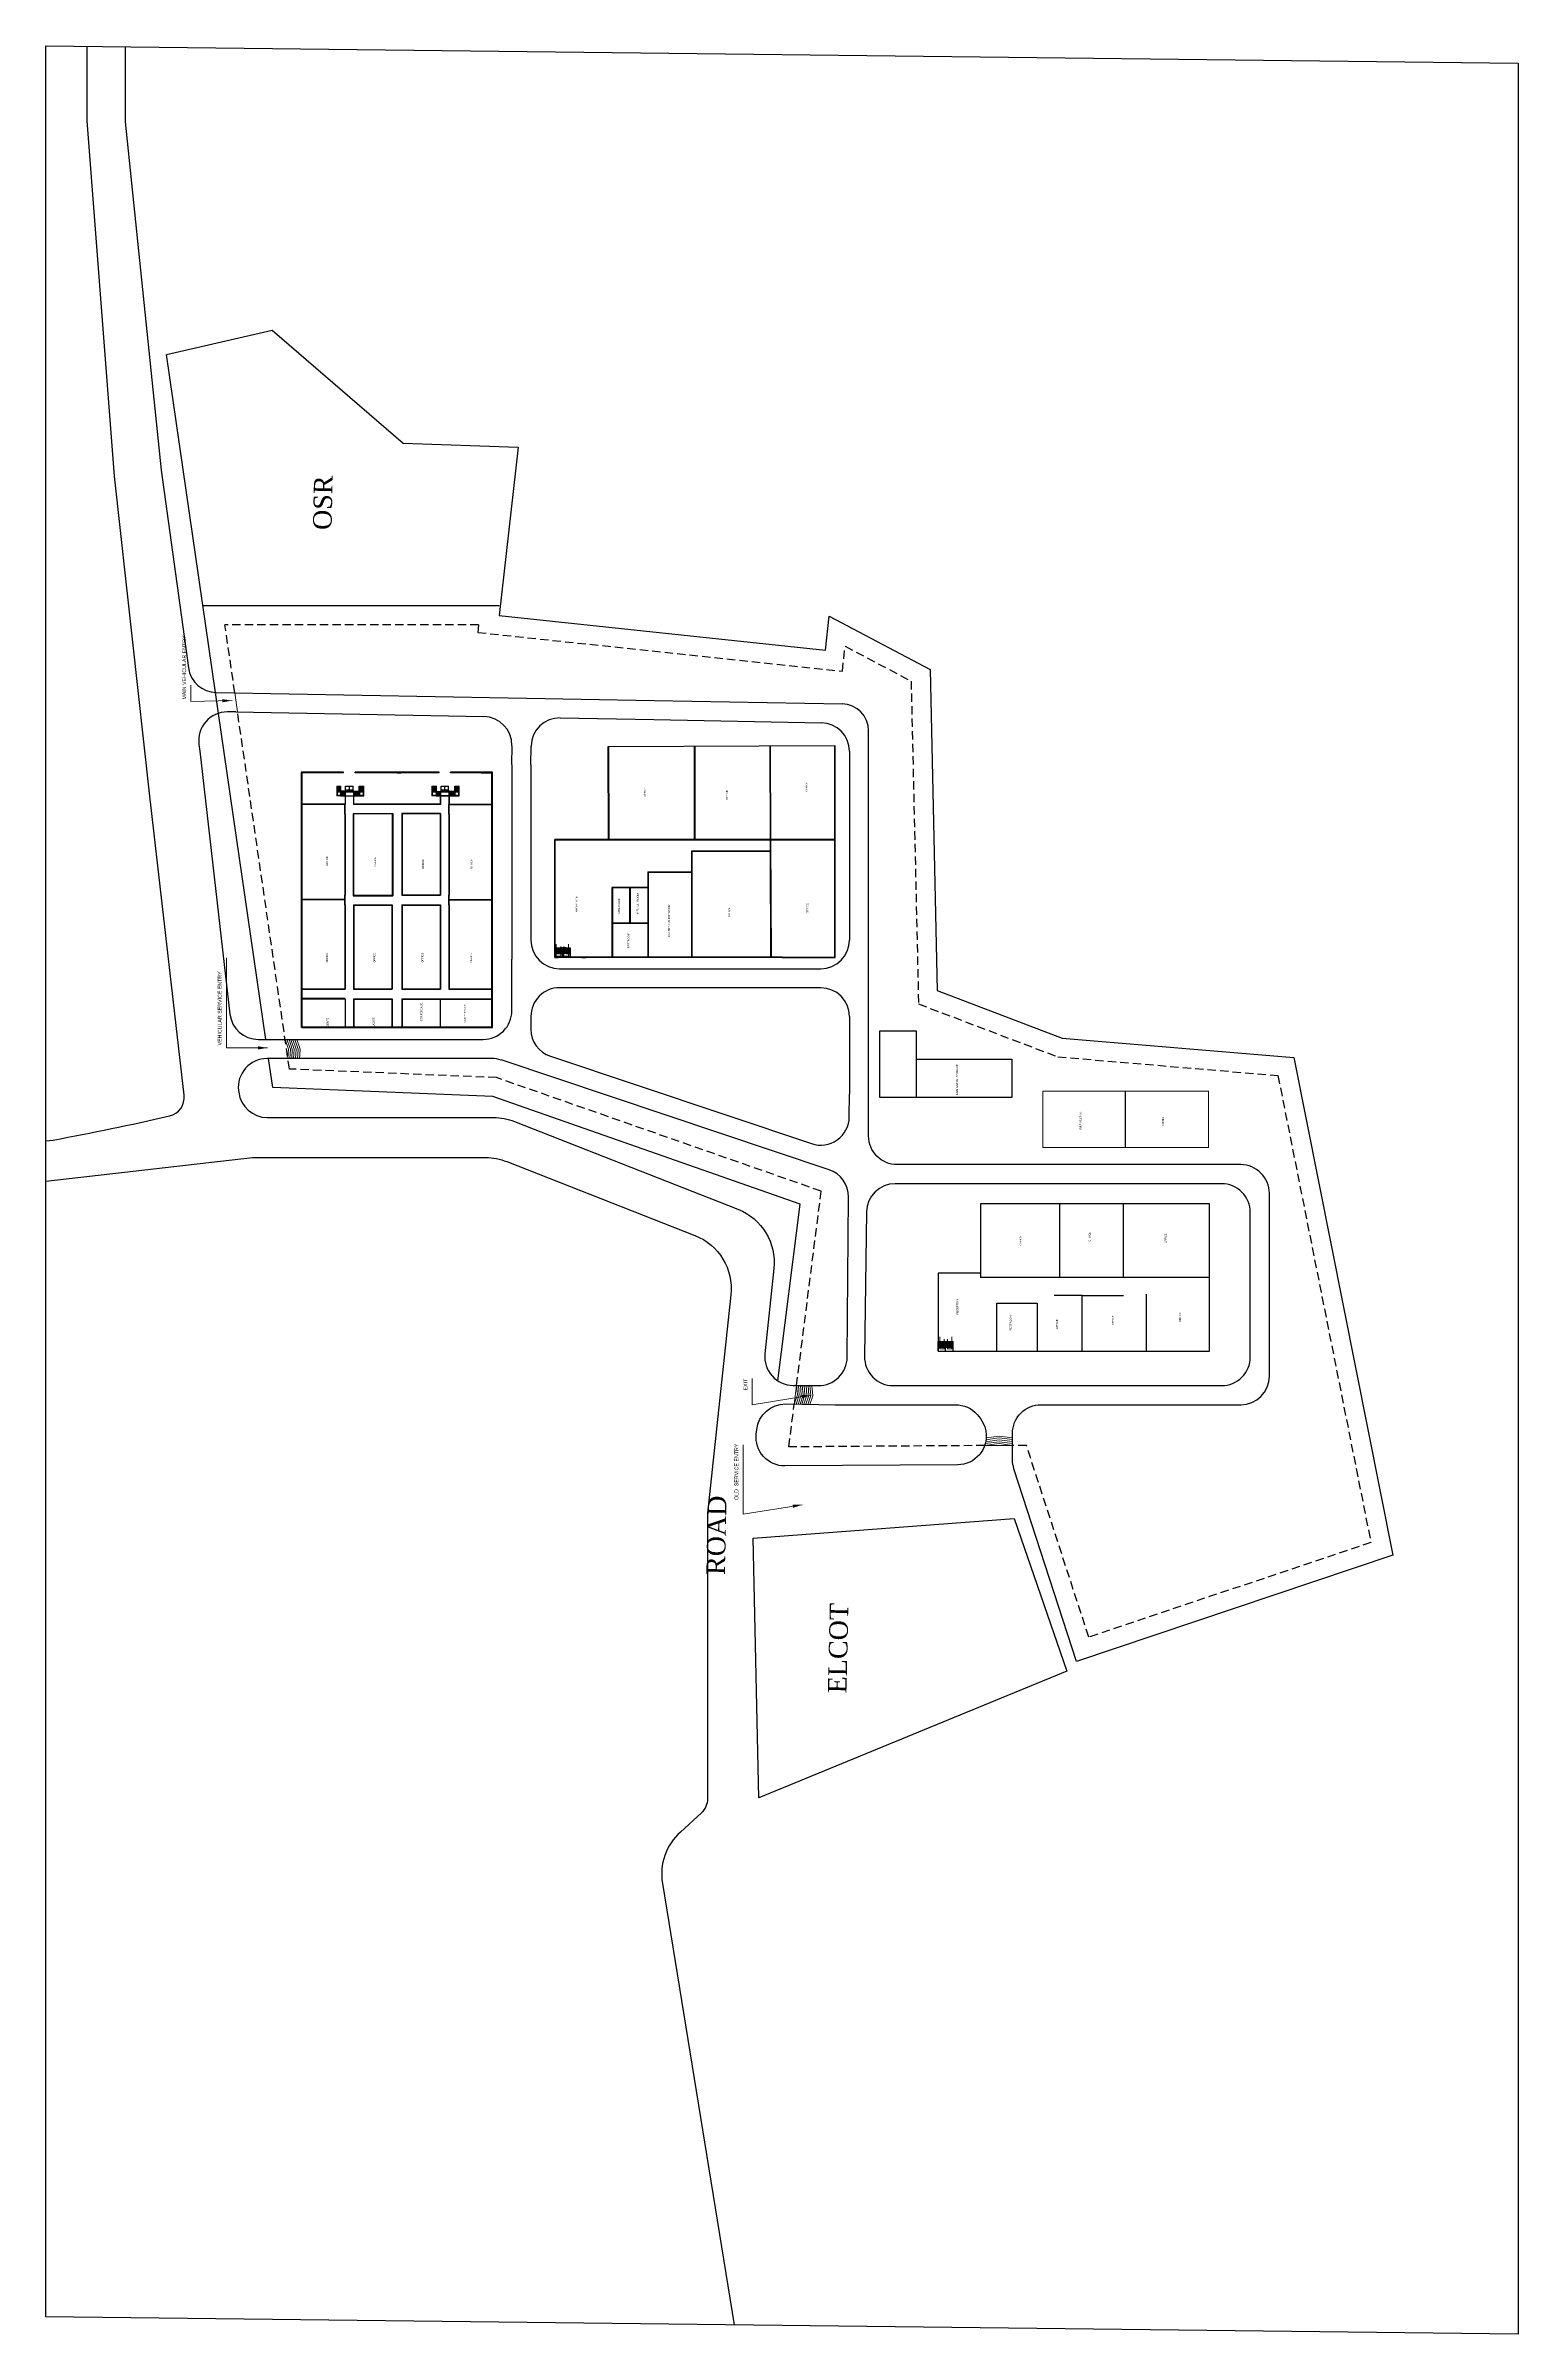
# Model space of a CAD drawing. Header units: metres. Extents: x 17323 to 19722, y -15306 to 10704.
# Drawn here: x 18663 to 19435, y -11544 to -10344 of the extents above; entities that cross this region are included whole.
import ezdxf

# ---------------------------------------------------------------- set-up
doc = ezdxf.new("R2010")
doc.units = ezdxf.units.M
doc.header["$LTSCALE"] = 35
doc.header["$MEASUREMENT"] = 0
doc.linetypes.add('HIDDEN2', pattern=[0.1875, 0.125, -0.0625])
doc.layers.get('0').update_dxf_attribs({"linetype": 'CONTINUOUS'})
for name, color, linetype in [('brop', 252, 'CONTINUOUS'), ('hidden 1', 154, 'HIDDEN2'), ('text-1', 146, 'CONTINUOUS'), ('wall', 30, 'CONTINUOUS')]:
    doc.layers.add(name, color=color, linetype=linetype)
for name, color, linetype, lineweight in [('ELEVATION-1', 150, 'CONTINUOUS', 25), ('LEADER TEXT', 146, 'CONTINUOUS', 20), ('WALL-1', 30, 'CONTINUOUS', 30)]:
    doc.layers.add(name, color=color, linetype=linetype, lineweight=lineweight)
doc.styles.add('EURO', font='eurr____.ttf')
doc.styles.get("Standard").update_dxf_attribs({"font": 'times.ttf', "height": 8})
doc.dimstyles.new('Copy of S1', dxfattribs={"dimtxt": 6, "dimasz": 5, "dimexe": 4.001, "dimexo": 0.3, "dimgap": 2.5, "dimtad": 1, "dimdec": 0, "dimzin": 0, "dimdsep": 46, "dimlunit": 3, "dimtxsty": 'EURO', "dimblk": 'ARCHTICK', "dimcen": 0.09, "dimclrd": 166, "dimclre": 256, "dimclrt": 152, "dimadec": 0, "dimazin": 0, "dimtfac": 1, "dimtdec": 0, "dimtofl": 0, "dimtmove": 0, "dimatfit": 3, "dimfxl": 1, "dimfxlon": 1, "dimtolj": 1, "dimtzin": 0, "dimlwd": -1, "dimlwe": -1, "dimarcsym": 0})

# ---------------------------------------------------------------- blocks, each defined once
blk = doc.blocks.new('_ArchTick')
at = {"color": 0, "linetype": 'ByBlock', "const_width": 0.15}
blk.add_lwpolyline([(-0.5, -0.5), (0.5, 0.5)], dxfattribs=at)

msp = doc.modelspace()

# ---------------------------------------------------------------- linework, layer by layer
at = {"ltscale": 5}
for p, q in [((18753.9, -10694.2), (18752.4, -10683.3)), ((18932.1, -10820.1), (18932.1, -10817.1)), ((18932.3, -10820.1), (18932.3, -10817.1)), ((19100.5, -10860.5), (19119.5, -10860.5)), ((19100.5, -10895.5), (19100.5, -10860.5)), ((19119.5, -10860.5), (19119.5, -10875.5)), ((19119.5, -10875.5), (19169.5, -10875.5)), ((19119.5, -10875.5), (19119.5, -10895.5)), ((19169.5, -10875.5), (19169.5, -10895.5)), ((19169.5, -10895.5), (19100.5, -10895.5))]:
    msp.add_line(p, q, dxfattribs=at)
msp.add_lwpolyline([(18663.4, -11534.4), (18663.4, -10344.4), (19434.9, -10353.5), (19434.9, -11543.6)], close=True)
at = {"layer": 'brop'}
for p, q in [((18763, -10693.5), (18893, -10695.9)), ((18933, -10696.6), (18982, -10697.5)), ((18982.2, -10687.5), (19080.8, -10689.3)), ((18982, -10697.5), (19069.8, -10699.1)), ((18907.6, -10721), (18907.7, -10711.2)), ((18917.6, -10721.2), (18917.7, -10711.4)), ((19084.5, -10714.1), (19084.5, -10813)), ((18907.6, -10721.1), (18907.6, -10823)), ((18917.6, -10721.1), (18917.6, -10813)), ((18932.6, -10828), (19069.5, -10828)), ((19084.5, -10853), (19084.5, -10893.7))]:
    msp.add_line(p, q, dxfattribs=at)
for points in [[(18663.4, -10918.3), (18667.3, -10917.8, 0.010363), (18728.2, -10905.2, 0.381751), (18735.9, -10894.3), (18718, -10737.6), (18699.4, -10570), (18685.1, -10383.7), (18685.1, -10344.9)], [(18705.1, -10344.9), (18705.1, -10384.3), (18723.9, -10566.7), (18738.2, -10670.4, 0.369586), (18752.7, -10683.3), (18982.2, -10687.5)], [(18752.4, -10683.3), (18726.7, -10506.2), (18782.1, -10493.4), (18850.6, -10552.6), (18911, -10554.7), (18900.9, -10642.9), (19072, -10661.1), (19073.9, -10643.2), (19126.7, -10671.2), (19130.5, -10839.5), (19195.9, -10864.4), (19317.4, -10874.6), (19369.2, -11135.4), (19203.5, -11191), (19170.7, -11090.1, -0.078912), (19169.9, -11085.4), (19169.9, -11071.5, -0.414214), (19184.9, -11056.5), (19289.5, -11056.5)], [(18763, -10693.5), (18758.5, -10693.5, 0.454735), (18743.7, -10710.5), (18744.2, -10714.1), (18759.9, -10851.8, 0.381292), (18774.8, -10865.1), (18892.6, -10865.1, 0.414214), (18907.6, -10850.1), (18907.6, -10823)], [(19304.5, -11041.5), (19304.5, -10945.7, 0.414214), (19289.5, -10930.7), (19109.5, -10930.7, -0.414214), (19094.5, -10915.7), (19094.5, -10703.3)], [(19069.5, -10838), (18932.6, -10838, 0.414214), (18917.6, -10853), (18917.6, -10859.7, 0.322448), (18927.8, -10873.9), (19064.6, -10919.7, 0.509539), (19084.4, -10905.7), (19084.5, -10893.7)], [(18897.2, -10875.1), (18779.3, -10875.1, 0.44792), (18764.4, -10891.8), (18764.6, -10892.7, 0.381292), (18779.5, -10906), (18898, -10906, -0.093811), (18909, -10908.1), (19026.1, -10954.1, -0.337615), (19044.9, -10985.2), (19040.2, -11029.8, 0.44287), (19055, -11046.4), (19068.2, -11046.5, 0.414214), (19083.3, -11031.6), (19084, -10947.7, 0.324908), (19073.8, -10933.4), (18902, -10875.8)], [(18663.4, -10939.4), (18771.8, -10927), (18894, -10927, -0.093811), (18905, -10929.1), (19003.5, -10967.8, -0.337615), (19022.4, -10998.9), (19010.2, -11113.3), (19010.1, -11263, -0.210914), (19006.9, -11270.4), (18995.9, -11280.4, 0.253525), (18986.5, -11307.3), (19024.1, -11538.7)], [(19077.1, -11056.5), (19140.1, -11056.5, -0.216786), (19151.4, -11061.6, -0.060231), (19154.5, -11066.1, -0.29546), (19152.9, -11082.3, -0.006685), (19152.6, -11082.7, -0.219611), (19141.2, -11088), (19050.7, -11088.6, -0.447462), (19035.7, -11072), (19036, -11069.5, -0.387647), (19051.1, -11056.1), (19077.1, -11056.5, 0.0071), (19077.5, -11056.5, -0.0071)]]:
    msp.add_lwpolyline(points, format="xyb", dxfattribs=at)
msp.add_lwpolyline([(19279.5, -10940.7), (19108.5, -10940.7, 0.410061), (19093.5, -10955.5), (19092.4, -11031.2, 0.418379), (19107.4, -11046.5), (19279.5, -11046.5, 0.414214), (19294.5, -11031.5), (19294.5, -10955.7, 0.414214)], format="xyb", close=True, dxfattribs=at)
for centre, radius, start, end in [((18892.7, -10710.9, 0), 15, 358.9462, 88.9462), ((18932.7, -10711.6, 0), 15, 88.9462, 178.9462), ((19080.5, -10703.3), 14, 0, 88.9746), ((19069.5, -10714.1), 15, 0, 88.9746), ((18932.6, -10813), 15, 180, 270), ((19069.5, -10813), 15, 270, 0), ((19069.5, -10853), 15, 0, 90), ((18897.2, -10890.1), 15, 71.4872, 90), ((19289.5, -11041.5), 15, 270, 0)]:
    msp.add_arc(centre, radius, start, end, dxfattribs=at)
at = {"layer": 'ELEVATION-1', "ltscale": 5}
for p, q in [((18820.5, -10732.3), (18824.5, -10732.3)), ((18820.5, -10735.3), (18820.5, -10732.3)), ((18822.5, -10735.3), (18822.5, -10732.3)), ((18824.5, -10735.3), (18824.5, -10732.3)), ((18870.5, -10735.3), (18870.5, -10732.3)), ((18870.5, -10732.3), (18874.5, -10732.3)), ((18872.5, -10735.3), (18872.5, -10732.3)), ((18874.5, -10735.3), (18874.5, -10732.3)), ((18817.9, -10737.5), (18815.9, -10737.5)), ((18824.9, -10735.3), (18816.1, -10735.3)), ((18817.9, -10737.3), (18816.1, -10737.3)), ((18817.9, -10735.3), (18817.9, -10737.3)), ((18817.9, -10737.3), (18820.3, -10737.3)), ((18817.9, -10737.5), (18830.1, -10737.5)), ((18820.5, -10735), (18818.1, -10735)), ((18818.2, -10735.3), (18818.2, -10737.3)), ((18818.5, -10735.3), (18818.5, -10737.3)), ((18818.8, -10735.3), (18818.8, -10737.3)), ((18819.1, -10735.3), (18819.1, -10737.3)), ((18819.4, -10735.3), (18819.4, -10737.3)), ((18819.7, -10735.3), (18819.7, -10737.3)), ((18820, -10735.3), (18820, -10737.3)), ((18820.3, -10735.3), (18820.3, -10737.3)), ((18820.3, -10735.3), (18824.6, -10735.3)), ((18820.5, -10735.3), (18822.5, -10734.3)), ((18820.5, -10734.3), (18824.5, -10734.3)), ((18822.5, -10735.3), (18820.5, -10734.3)), ((18822.5, -10735.3), (18824.5, -10734.3)), ((18824.5, -10735.3), (18822.5, -10734.3)), ((18824.9, -10735), (18824.5, -10735)), ((18824.6, -10735.3), (18824.6, -10737.3)), ((18824.6, -10737.3), (18829.9, -10737.3)), ((18824.9, -10735), (18827.7, -10735)), ((18824.9, -10737.3), (18824.9, -10735.3)), ((18824.9, -10735.3), (18827.9, -10735.3)), ((18825.2, -10737.3), (18825.2, -10735.3)), ((18825.5, -10737.3), (18825.5, -10735.3)), ((18825.8, -10737.3), (18825.8, -10735.3)), ((18826.1, -10737.3), (18826.1, -10735.3)), ((18826.4, -10737.3), (18826.4, -10735.3)), ((18826.7, -10737.3), (18826.7, -10735.3)), ((18827, -10737.3), (18827, -10735.3)), ((18827.3, -10737.3), (18827.3, -10735.3)), ((18827.6, -10737.3), (18827.6, -10735.3)), ((18827.9, -10737.3), (18827.9, -10735.3)), ((18829.9, -10737.3), (18827.9, -10737.3)), ((18867.9, -10737.5), (18865.7, -10737.5)), ((18874.9, -10735.3), (18865.9, -10735.3)), ((18867.9, -10737.3), (18865.9, -10737.3)), ((18867.9, -10735.3), (18867.9, -10737.3)), ((18867.9, -10737.3), (18879.9, -10737.3)), ((18867.9, -10737.5), (18870.1, -10737.5)), ((18868.2, -10735.3), (18868.2, -10737.3)), ((18868.5, -10735.3), (18868.5, -10737.3)), ((18868.8, -10735.3), (18868.8, -10737.3)), ((18869.1, -10735.3), (18869.1, -10737.3)), ((18869.4, -10735.3), (18869.4, -10737.3)), ((18869.6, -10735.3), (18869.6, -10737.3)), ((18869.7, -10735.3), (18869.7, -10737.3)), ((18870, -10735.3), (18870, -10737.3)), ((18870.3, -10735.3), (18870.3, -10737.3)), ((18870.3, -10735.3), (18874.6, -10735.3)), ((18870.3, -10737.5), (18874.6, -10737.5)), ((18870.5, -10734.3), (18874.5, -10734.3)), ((18872.5, -10735.3), (18870.5, -10734.3)), ((18870.5, -10735.3), (18872.5, -10734.3)), ((18873.5, -10734.8), (18872.5, -10734.3)), ((18872.5, -10735.3), (18874.5, -10734.3)), ((18874.5, -10735.3), (18873.5, -10734.8)), ((18874.9, -10735), (18874.5, -10735)), ((18874.6, -10735.3), (18874.6, -10737.3)), ((18874.8, -10737.5), (18880.1, -10737.5)), ((18874.9, -10735), (18877.7, -10735)), ((18874.9, -10737.3), (18874.9, -10735.3)), ((18874.9, -10735.3), (18877.9, -10735.3)), ((18875.2, -10737.3), (18875.2, -10735.3)), ((18875.5, -10737.3), (18875.5, -10735.3)), ((18875.8, -10737.3), (18875.8, -10735.3)), ((18876.1, -10737.3), (18876.1, -10735.3)), ((18876.4, -10737.3), (18876.4, -10735.3)), ((18876.7, -10737.3), (18876.7, -10735.3)), ((18877, -10737.3), (18877, -10735.3)), ((18877.3, -10737.3), (18877.3, -10735.3)), ((18877.6, -10737.3), (18877.6, -10735.3)), ((18877.9, -10737.3), (18877.9, -10735.3)), ((18879.9, -10737.3), (18877.9, -10737.3)), ((18932.1, -10817.1), (18934.1, -10817.1)), ((18932.1, -10817.4), (18934.1, -10817.4)), ((18932.1, -10817.7), (18934.1, -10817.7)), ((18932.1, -10818), (18934.1, -10818)), ((18932.1, -10818.3), (18934.1, -10818.3)), ((18932.1, -10818.6), (18934.1, -10818.6)), ((18932.1, -10818.9), (18934.1, -10818.9)), ((18932.1, -10819.2), (18934.1, -10819.2)), ((18932.1, -10819.5), (18934.1, -10819.5)), ((18932.1, -10819.8), (18934.1, -10819.8)), ((18932.1, -10820.1), (18934.1, -10820.1)), ((18936.1, -10817.1), (18934.1, -10817.1)), ((18936.1, -10817.4), (18934.1, -10817.4)), ((18936.1, -10817.7), (18934.1, -10817.7)), ((18936.1, -10818), (18934.1, -10818)), ((18936.1, -10818.3), (18934.1, -10818.3)), ((18936.1, -10818.6), (18934.1, -10818.6)), ((18936.1, -10818.9), (18934.1, -10818.9)), ((18936.1, -10819.2), (18934.1, -10819.2)), ((18936.1, -10819.5), (18934.1, -10819.5)), ((18936.1, -10819.8), (18934.1, -10819.8)), ((18936.1, -10820.1), (18934.1, -10820.1))]:
    msp.add_line(p, q, dxfattribs=at)
at = {"layer": 'hidden 1'}
msp.add_line((18890.2, -10647.9), (18757.3, -10647.9), dxfattribs=at)
for points in [[(18762.5, -10683.5), (18757.3, -10647.9)], [(18890.2, -10647.9), (18889.8, -10651.8), (19080.8, -10672.1), (19082.2, -10659), (19116.8, -10677.3), (19120.7, -10846.5), (19193.7, -10874.2), (19309, -10884), (19357.7, -11128.7), (19209.9, -11178.3), (19177.2, -11077.8), (19169.9, -11077.8)], [(19056.8, -11046.4), (19069.7, -10944.6), (18899.6, -10885.1), (18791.1, -10880.6), (18763.9, -10693.5)], [(19155.3, -11077.9), (19052.7, -11078.6), (19055.6, -11056.2)]]:
    msp.add_lwpolyline(points, dxfattribs=at)
at = {"layer": 'LEADER TEXT', "ltscale": 5}
for p, q in [((18763.9, -10693.5), (18762.5, -10683.5)), ((18930.8, -10815.1), (18930.8, -10821.4)), ((18933.3, -10816.4), (18933.1, -10816.9)), ((18933.3, -10816.4), (18933.3, -10817.2)), ((18933.3, -10816.4), (18933.4, -10816.9)), ((18934.9, -10816.4), (18934.7, -10816.9)), ((18934.9, -10816.4), (18935, -10816.9)), ((18934.9, -10816.4), (18934.9, -10817.2)), ((18937.3, -10815.1), (18937.3, -10821.4)), ((18930.8, -10821.4), (18933.3, -10821.4)), ((18933.3, -10821.4), (18933.3, -10816.8)), ((18934.9, -10821.4), (18934.9, -10816.8)), ((18937.3, -10821.4), (18934.9, -10821.4)), ((18790.6, -10870.1), (18788.8, -10865.1)), ((18791.6, -10870.1), (18789.8, -10865.1)), ((18790.3, -10875.1), (18790.6, -10870.1)), ((18792.6, -10870.1), (18790.9, -10865.1)), ((18791.3, -10875.1), (18791.6, -10870.1)), ((18793.6, -10870.1), (18791.9, -10865.1)), ((18792.3, -10875.1), (18792.6, -10870.1)), ((18794.6, -10870.2), (18792.9, -10865.2)), ((18793.3, -10875.1), (18793.6, -10870.1)), ((18795.6, -10870.2), (18793.9, -10865.2)), ((18794.3, -10875.1), (18794.6, -10870.2)), ((18796.7, -10870.2), (18794.9, -10865.2)), ((18795.4, -10875.2), (18795.6, -10870.2)), ((18796.4, -10875.2), (18796.7, -10870.2)), ((19185.8, -10921.7), (19185.8, -10892.2)), ((19272.6, -10892.2), (19185.8, -10892.2)), ((19272.6, -10921.7), (19272.6, -10892.2)), ((19185.8, -10921.7), (19272.6, -10921.7)), ((19131.8, -11020.9), (19131.8, -11027.2)), ((19131.8, -11027.2), (19134.2, -11027.2)), ((19134.2, -11022.2), (19134.1, -11022.7)), ((19134.2, -11022.2), (19134.2, -11023)), ((19134.2, -11022.2), (19134.3, -11022.6)), ((19134.2, -11027.2), (19134.2, -11022.6)), ((19135.8, -11022.2), (19135.7, -11022.6)), ((19135.8, -11022.2), (19135.9, -11022.7)), ((19135.8, -11022.2), (19135.8, -11023)), ((19135.8, -11027.2), (19135.8, -11022.6)), ((19138.2, -11027.2), (19135.8, -11027.2)), ((19138.2, -11020.9), (19138.2, -11027.2)), ((19055.6, -11056.2), (19056.8, -11046.4)), ((19057.2, -11051.3), (19055.6, -11056.2)), ((19058.2, -11051.3), (19056.6, -11056.2)), ((19057.2, -11051.3), (19056.8, -11046.4)), ((19059.2, -11051.3), (19057.6, -11056.2)), ((19058.2, -11051.3), (19057.8, -11046.4)), ((19060.2, -11051.3), (19058.6, -11056.2)), ((19059.2, -11051.3), (19058.8, -11046.4)), ((19061.2, -11051.3), (19059.6, -11056.2)), ((19060.2, -11051.3), (19059.8, -11046.4)), ((19062.2, -11051.5), (19060.6, -11056.2)), ((19061.2, -11051.3), (19060.8, -11046.4)), ((19063.2, -11051.6), (19061.7, -11056.2)), ((19062.2, -11051.5), (19061.8, -11046.4)), ((19064.3, -11051.7), (19062.7, -11056.3)), ((19063.2, -11051.6), (19062.8, -11046.5)), ((19064.3, -11051.7), (19063.8, -11046.5)), ((19065.3, -11051.8), (19063.8, -11056.3)), ((19065.3, -11051.8), (19064.8, -11046.5)), ((19155.3, -11077.9), (19163, -11076.9)), ((19155.3, -11077.9), (19169.9, -11077.8)), ((19155.6, -11076.9), (19163, -11075.9)), ((19155.8, -11075.9), (19163, -11074.9)), ((19156, -11074.9), (19163, -11073.9)), ((19156.1, -11073.9), (19163, -11072.9)), ((19169.9, -11073.8), (19163, -11072.9)), ((19169.9, -11074.8), (19163, -11073.9)), ((19169.9, -11075.8), (19163, -11074.9)), ((19169.9, -11076.8), (19163, -11075.9)), ((19169.9, -11077.8), (19163, -11076.9))]:
    msp.add_line(p, q, dxfattribs=at)
at = {"layer": 'wall'}
msp.add_line((18900.9, -10637.9), (18745.8, -10637.9), dxfattribs=at)
at = {"layer": 'wall', "ltscale": 5}
for p, q in [((18958.1, -10711.5), (19076.8, -10711.1)), ((18958.3, -10760.4), (18958.1, -10711.5)), ((18958.6, -10760.4), (18958.4, -10711.5)), ((19003.4, -10760.4), (19003.4, -10711.4)), ((19003.7, -10760.4), (19003.7, -10711.4)), ((19043.1, -10760.4), (19042.9, -10711.2)), ((19043.3, -10760.4), (19043.2, -10711.2)), ((19076.8, -10760.4), (19076.8, -10711.1)), ((19077, -10822.1), (19077, -10711.1)), ((18797.2, -10725), (18797.2, -10858.8)), ((18819.5, -10725), (18797.2, -10725)), ((18797.5, -10725.3), (18797.5, -10858.8)), ((18819.5, -10725.3), (18797.5, -10725.3)), ((18815.9, -10732.3), (18818.1, -10732.3)), ((18815.9, -10732.3), (18815.9, -10737.5)), ((18816.1, -10732.3), (18816.1, -10737.3)), ((18816.1, -10732.6), (18817.9, -10732.6)), ((18817.9, -10735.3), (18817.9, -10732.3)), ((18818.1, -10735), (18818.1, -10732.3)), ((18819.5, -10725.3), (18819.5, -10725)), ((18847.5, -10725), (18825.5, -10725)), ((18825.5, -10725.3), (18825.5, -10725)), ((18847.5, -10725.3), (18825.5, -10725.3)), ((18827.7, -10732.3), (18830.1, -10732.3)), ((18827.7, -10735), (18827.7, -10732.3)), ((18827.9, -10735.3), (18827.9, -10732.3)), ((18827.9, -10732.6), (18829.9, -10732.6)), ((18829.9, -10737.3), (18829.9, -10732.3)), ((18830.1, -10737.5), (18830.1, -10732.3)), ((18847.5, -10725.3), (18845.5, -10725.3)), ((18869.5, -10725), (18847.5, -10725)), ((18869.5, -10725.3), (18847.5, -10725.3)), ((18847.5, -10725.3), (18849.5, -10725.3)), ((18865.7, -10732.3), (18868.1, -10732.3)), ((18865.7, -10732.3), (18865.7, -10737.5)), ((18865.9, -10732.3), (18865.9, -10737.3)), ((18865.9, -10732.6), (18867.9, -10732.6)), ((18867.9, -10735.3), (18867.9, -10732.3)), ((18868.1, -10735), (18868.1, -10732.3)), ((18869.5, -10725.3), (18869.5, -10725)), ((18897.5, -10725), (18875.5, -10725)), ((18875.5, -10725.3), (18875.5, -10725)), ((18897.2, -10725.3), (18875.5, -10725.3)), ((18877.7, -10732.3), (18880.1, -10732.3)), ((18877.7, -10735.3), (18877.7, -10732.3)), ((18877.9, -10735.3), (18877.9, -10732.3)), ((18877.9, -10732.6), (18879.9, -10732.6)), ((18879.9, -10737.3), (18879.9, -10732.3)), ((18880.1, -10737.5), (18880.1, -10732.3)), ((18891.5, -10725), (18897.5, -10725)), ((18891.5, -10725.3), (18897.2, -10725.3)), ((18897.2, -10741.8), (18897.2, -10725.3)), ((18897.5, -10858.8), (18897.5, -10725)), ((18820.3, -10741.8), (18797.5, -10741.8)), ((18820.1, -10742), (18797.5, -10742)), ((18816.1, -10732.9), (18817.9, -10732.9)), ((18816.1, -10733.2), (18817.9, -10733.2)), ((18816.1, -10733.5), (18817.9, -10733.5)), ((18816.1, -10733.8), (18817.9, -10733.8)), ((18816.1, -10734.1), (18817.9, -10734.1)), ((18816.1, -10734.4), (18817.9, -10734.4)), ((18816.1, -10734.7), (18817.9, -10734.7)), ((18816.1, -10735), (18817.9, -10735)), ((18816.1, -10735.3), (18817.9, -10735.3)), ((18820.1, -10747), (18820.1, -10742)), ((18820.3, -10737.5), (18820.3, -10742)), ((18820.3, -10747), (18820.3, -10742)), ((18824.6, -10737.5), (18824.6, -10742)), ((18870.1, -10741.7), (18824.6, -10741.8)), ((18870.3, -10741.9), (18824.6, -10742)), ((18827.9, -10732.9), (18829.9, -10732.9)), ((18827.9, -10733.2), (18829.9, -10733.2)), ((18827.9, -10733.5), (18829.9, -10733.5)), ((18827.9, -10733.8), (18829.9, -10733.8)), ((18827.9, -10734.1), (18829.9, -10734.1)), ((18827.9, -10734.4), (18829.9, -10734.4)), ((18827.9, -10734.7), (18829.9, -10734.7)), ((18827.9, -10735), (18829.9, -10735)), ((18827.9, -10735.3), (18829.9, -10735.3)), ((18865.9, -10732.9), (18867.9, -10732.9)), ((18865.9, -10733.2), (18867.9, -10733.2)), ((18865.9, -10733.5), (18867.9, -10733.5)), ((18865.9, -10733.8), (18867.9, -10733.8)), ((18865.9, -10734.1), (18867.9, -10734.1)), ((18865.9, -10734.4), (18867.9, -10734.4)), ((18865.9, -10734.7), (18867.9, -10734.7)), ((18865.9, -10735), (18867.9, -10735)), ((18865.9, -10735.3), (18867.9, -10735.3)), ((18870.1, -10737.5), (18870.1, -10741.7)), ((18870.3, -10737.5), (18870.3, -10741.9)), ((18874.6, -10737.5), (18874.6, -10742)), ((18874.6, -10747), (18874.6, -10742)), ((18874.8, -10737.5), (18874.8, -10741.8)), ((18874.8, -10741.8), (18897.2, -10741.8)), ((18874.8, -10742), (18897.2, -10742)), ((18874.8, -10747), (18874.8, -10742)), ((18877.9, -10732.9), (18879.9, -10732.9)), ((18877.9, -10733.2), (18879.9, -10733.2)), ((18877.9, -10733.5), (18879.9, -10733.5)), ((18877.9, -10733.8), (18879.9, -10733.8)), ((18877.9, -10734.1), (18879.9, -10734.1)), ((18877.9, -10734.4), (18879.9, -10734.4)), ((18877.9, -10734.7), (18879.9, -10734.7)), ((18877.9, -10735), (18879.9, -10735)), ((18877.9, -10735.3), (18879.9, -10735.3)), ((18897.2, -10791.8), (18897.2, -10742)), ((18820.1, -10747), (18820.1, -10789.5)), ((18820.3, -10747), (18820.3, -10789.5)), ((18845.2, -10746.7), (18824.4, -10746.8)), ((18824.4, -10746.8), (18824.4, -10789.8)), ((18845, -10746.9), (18824.6, -10747)), ((18824.6, -10747), (18824.6, -10789.5)), ((18845, -10746.9), (18845, -10789.5)), ((18845.2, -10746.7), (18845.2, -10789.8)), ((18850, -10746.7), (18850, -10789.5)), ((18870.3, -10746.7), (18850, -10746.7)), ((18850.2, -10746.9), (18850.2, -10789.3)), ((18870.1, -10746.9), (18850.2, -10746.9)), ((18870.1, -10746.9), (18870.1, -10789.3)), ((18870.3, -10746.7), (18870.3, -10789.5)), ((18874.6, -10747), (18874.6, -10789.5)), ((18874.8, -10747), (18874.8, -10789.5)), ((18930.1, -10822.1), (18930.1, -10760.4)), ((18958.3, -10760.4), (18930.1, -10760.4)), ((18930.3, -10821.9), (18930.3, -10760.6)), ((18958.3, -10760.6), (18930.3, -10760.6)), ((19043.1, -10760.6), (18958.3, -10760.6)), ((19003.4, -10760.4), (18958.6, -10760.4)), ((19043.1, -10766.4), (19001.7, -10766.4)), ((19001.7, -10766.4), (19001.7, -10777.2)), ((19043.1, -10766.6), (19001.9, -10766.6)), ((19001.9, -10766.6), (19001.9, -10821.9)), ((19043.1, -10760.4), (19003.7, -10760.4)), ((19043.1, -10766.4), (19043.1, -10760.6)), ((19043.3, -10821.9), (19043.1, -10766.6)), ((19076.8, -10760.4), (19043.3, -10760.4)), ((19043.6, -10821.9), (19043.3, -10760.6)), ((19076.8, -10760.6), (19043.3, -10760.6)), ((19076.8, -10821.9), (19076.8, -10760.6)), ((18978.9, -10777.2), (18978.9, -10785.4)), ((18978.9, -10777.2), (19001.7, -10777.2)), ((18979.1, -10777.4), (18979.1, -10821.9)), ((18979.1, -10777.4), (19001.7, -10777.4)), ((19001.7, -10777.4), (19001.7, -10821.9)), ((18820.3, -10791.8), (18797.5, -10791.8)), ((18820.3, -10792), (18797.5, -10792)), ((18820.1, -10794.5), (18820.1, -10789.5)), ((18820.3, -10794.5), (18820.3, -10789.5)), ((18824.4, -10789.8), (18845.2, -10789.8)), ((18824.6, -10789.5), (18845, -10789.5)), ((18850, -10789.5), (18870.3, -10789.5)), ((18850.2, -10789.3), (18870.1, -10789.3)), ((18874.6, -10794.5), (18874.6, -10789.5)), ((18874.6, -10791.8), (18897.2, -10791.8)), ((18874.6, -10792), (18897.2, -10792)), ((18874.8, -10794.5), (18874.8, -10789.5)), ((18897.2, -10838.5), (18897.2, -10792)), ((18960, -10785.4), (18960, -10821.9)), ((18978.9, -10785.4), (18960, -10785.4)), ((18960.3, -10785.7), (18960.3, -10803.9)), ((18969.5, -10785.7), (18960.3, -10785.7)), ((18969.5, -10803.9), (18969.5, -10785.7)), ((18978.9, -10785.7), (18969.7, -10785.7)), ((18969.7, -10803.9), (18969.7, -10785.7)), ((18978.9, -10785.7), (18978.9, -10803.9)), ((18820.1, -10794.5), (18820.1, -10838.8)), ((18820.3, -10794.5), (18820.3, -10838.8)), ((18824.6, -10794.5), (18845, -10794.5)), ((18824.6, -10794.5), (18824.6, -10838.8)), ((18824.9, -10794.8), (18845, -10794.8)), ((18824.9, -10794.8), (18824.9, -10838.5)), ((18844.7, -10794.5), (18844.7, -10838.8)), ((18845, -10794.5), (18845, -10838.8)), ((18850, -10794.5), (18850, -10838.8)), ((18850, -10794.5), (18870.3, -10794.5)), ((18850, -10794.8), (18870.3, -10794.8)), ((18850.2, -10794.5), (18850.2, -10838.8)), ((18870.1, -10794.5), (18870.1, -10838.8)), ((18870.3, -10794.5), (18870.3, -10838.8)), ((18874.6, -10794.5), (18874.6, -10838.8)), ((18874.8, -10794.5), (18874.8, -10838.8)), ((18960.3, -10803.9), (18978.9, -10803.9)), ((18960.3, -10804.1), (18960.3, -10821.9)), ((18960.3, -10804.1), (18978.9, -10804.1)), ((18978.9, -10804.1), (18978.9, -10821.9)), ((18962.5, -10822.1), (18930.1, -10822.1)), ((18930.1, -10822.1), (18932.1, -10822.1)), ((18930.3, -10817.1), (18932.1, -10817.1)), ((18930.3, -10817.4), (18932.1, -10817.4)), ((18930.3, -10817.7), (18932.1, -10817.7)), ((18930.3, -10818), (18932.1, -10818)), ((18930.3, -10818.3), (18932.1, -10818.3)), ((18930.3, -10818.6), (18932.1, -10818.6)), ((18930.3, -10818.9), (18932.1, -10818.9)), ((18930.3, -10819.2), (18932.1, -10819.2)), ((18930.3, -10819.5), (18932.1, -10819.5)), ((18930.3, -10819.8), (18932.1, -10819.8)), ((18930.3, -10820.1), (18932.1, -10820.1)), ((18934.1, -10821.9), (18930.3, -10821.9)), ((18934.1, -10821.9), (18934.1, -10817.1)), ((18934.3, -10821.9), (18934.3, -10817.1)), ((18938.1, -10821.9), (18934.3, -10821.9)), ((18936.1, -10820.1), (18936.1, -10817.1)), ((18936.1, -10817.1), (18938.1, -10817.1)), ((18936.1, -10817.4), (18938.1, -10817.4)), ((18936.1, -10817.7), (18938.1, -10817.7)), ((18936.1, -10818), (18938.1, -10818)), ((18936.1, -10818.3), (18938.1, -10818.3)), ((18936.1, -10818.6), (18938.1, -10818.6)), ((18936.1, -10818.9), (18938.1, -10818.9)), ((18936.1, -10819.2), (18938.1, -10819.2)), ((18936.1, -10819.5), (18938.1, -10819.5)), ((18936.1, -10819.8), (18938.1, -10819.8)), ((18936.1, -10820.1), (18938.1, -10820.1)), ((18936.3, -10820.1), (18936.3, -10817.1)), ((18938.1, -10821.9), (18938.1, -10817.1)), ((18938.3, -10821.9), (18938.3, -10817.1)), ((18960, -10821.9), (18938.3, -10821.9)), ((18944.3, -10822.1), (18946.3, -10822.1)), ((18962.5, -10821.9), (18960.3, -10821.9)), ((18978.9, -10821.9), (18962.5, -10821.9)), ((19049.3, -10822.1), (18962.5, -10822.1)), ((19001.7, -10821.9), (18979.1, -10821.9)), ((19043.3, -10821.9), (19001.9, -10821.9)), ((19043.3, -10821.9), (19043.3, -10821.9)), ((19049.3, -10821.9), (19043.6, -10821.9)), ((19049.3, -10821.9), (19076.8, -10821.9)), ((19049.3, -10822.1), (19077, -10822.1)), ((18797.5, -10838.5), (18820.3, -10838.5)), ((18797.5, -10838.8), (18820.3, -10838.8)), ((18824.6, -10838.8), (18845, -10838.8)), ((18824.9, -10838.5), (18845, -10838.5)), ((18850, -10838.5), (18870.3, -10838.5)), ((18850, -10838.8), (18870.3, -10838.8)), ((18874.6, -10838.5), (18897.2, -10838.5)), ((18874.6, -10838.8), (18897.2, -10838.8)), ((18897.2, -10843.8), (18897.2, -10838.8)), ((18797.5, -10843.5), (18820.3, -10843.5)), ((18797.5, -10843.8), (18820.3, -10843.8)), ((18820.3, -10843.8), (18820.3, -10858.8)), ((18824.6, -10843.8), (18845, -10843.8)), ((18824.6, -10843.8), (18824.6, -10858.8)), ((18824.9, -10844), (18844.7, -10844)), ((18824.9, -10844), (18824.9, -10858.8)), ((18844.7, -10844), (18844.7, -10858.5)), ((18845, -10843.8), (18845, -10858.5)), ((18850, -10843.8), (18870.3, -10843.8)), ((18850, -10843.8), (18850, -10858.5)), ((18850.2, -10844), (18870.3, -10844)), ((18850.2, -10844), (18850.2, -10858.5)), ((18870.3, -10843.8), (18897.2, -10843.8)), ((18870.3, -10844), (18897.2, -10844)), ((18870.3, -10858.5), (18870.3, -10844)), ((18897.2, -10858.5), (18897.2, -10844)), ((18897.5, -10858.8), (18897.5, -10843.8)), ((18797.5, -10858.5), (18844.7, -10858.5)), ((18797.5, -10858.8), (18897.5, -10858.8)), ((18845, -10858.5), (18850, -10858.5)), ((18850.2, -10858.5), (18897.2, -10858.5))]:
    msp.add_line(p, q, dxfattribs=at)
at = {"layer": 'wall'}
for points in [[(18778.7, -10865.1), (18753.9, -10694.2)], [(19047, -11044), (19058.7, -10951.4), (18897.7, -10895), (18782.4, -10890.2), (18780.2, -10875.1)], [(19037.1, -11262.5), (19034, -11126.4), (19170.8, -11116.2), (19198.4, -11196.2), (19037.1, -11262.5)]]:
    msp.add_lwpolyline(points, dxfattribs=at)
at = {"layer": 'WALL-1', "ltscale": 5}
for p, q in [((19229.2, -10921.7), (19229.2, -10892.2)), ((19273.2, -10951.2), (19153.2, -10951.2)), ((19153.2, -10951.2), (19153.2, -10989.8)), ((19194.8, -10989.8), (19194.8, -10951.2)), ((19227.9, -10951.2), (19227.9, -10989.8)), ((19273.2, -11028.3), (19273.2, -10951.2)), ((19153.2, -10987.5), (19130.9, -10987.5)), ((19130.9, -10987.5), (19130.9, -11028.4)), ((19273.2, -10989.8), (19153.2, -10989.8)), ((19161.7, -11028.4), (19161.7, -11003.2)), ((19161.7, -11003.2), (19182.8, -11003.2)), ((19182.8, -11003.2), (19182.8, -11028.4)), ((19206.5, -10999.3), (19191.8, -10999.3)), ((19206.5, -11028.4), (19206.5, -10999.3)), ((19206.5, -10999.3), (19228.1, -10999.3)), ((19240.2, -11028.4), (19240.2, -10998.6)), ((19130.9, -11023.4), (19134.9, -11023.4)), ((19130.9, -11028.4), (19130.9, -11023.4)), ((19130.9, -11023.7), (19134.9, -11023.7)), ((19130.9, -11024), (19134.9, -11024)), ((19130.9, -11024.3), (19134.9, -11024.3)), ((19130.9, -11024.6), (19134.9, -11024.6)), ((19130.9, -11024.9), (19134.9, -11024.9)), ((19130.9, -11025.2), (19134.9, -11025.2)), ((19130.9, -11025.5), (19134.9, -11025.5)), ((19130.9, -11025.8), (19134.9, -11025.8)), ((19130.9, -11026.1), (19134.9, -11026.1)), ((19130.9, -11026.4), (19134.9, -11026.4)), ((19130.9, -11028.4), (19273.2, -11028.4)), ((19130.9, -11028.4), (19132.9, -11028.4)), ((19132.9, -11026.4), (19132.9, -11023.4)), ((19134.9, -11028.4), (19134.9, -11023.4)), ((19134.9, -11023.4), (19138.9, -11023.4)), ((19134.9, -11023.7), (19138.9, -11023.7)), ((19134.9, -11024), (19138.9, -11024)), ((19134.9, -11024.3), (19138.9, -11024.3)), ((19134.9, -11024.6), (19138.9, -11024.6)), ((19134.9, -11024.9), (19138.9, -11024.9)), ((19134.9, -11025.2), (19138.9, -11025.2)), ((19134.9, -11025.5), (19138.9, -11025.5)), ((19134.9, -11025.8), (19138.9, -11025.8)), ((19134.9, -11026.1), (19138.9, -11026.1)), ((19134.9, -11026.4), (19138.9, -11026.4)), ((19136.9, -11026.4), (19136.9, -11023.4)), ((19138.9, -11028.4), (19138.9, -11023.4))]:
    msp.add_line(p, q, dxfattribs=at)

# ---------------------------------------------------------------- texts
for s, p in [('OSR', (18813.1, -10598.2)), ('ROAD', (19019.2, -11145.8)), ('ELCOT', (19082.9, -11207.8))]:
    msp.add_text(s, height=9.72, rotation=88.7279).set_placement(p)
at = {"layer": 'LEADER TEXT', "color": 152, "ltscale": 5, "char_height": 2, "attachment_point": 7, "rotation": 90, "style": 'EURO'}
for s, insert in [('\\A1;\\PMAIN VEHICULAR ENTRY', (18737, -10687)), ('\\A1; VEHICULAR SERVICE ENTRY', (18755.6, -10869)), ('EXIT', (19031, -11049)), ('OLD  SERVICE ENTRY', (19026.3, -11106.4))]:
    msp.add_mtext(s, dxfattribs=dict(at, insert=insert))
at = {"layer": 'text-1', "ltscale": 5, "style": 'EURO'}
for s, p in [('OFFICE', (19062.5, -10735.3)), ('OFFICE', (18977.8, -10738)), ('OFFICE', (19020.8, -10739.6)), ('OFFICE', (18811.3, -10774.2)), ('OFFICE', (18836.5, -10774.4)), ('OFFICE', (18887, -10775.7)), ('RECEPTION\\', (18942, -10798.4)), ('CHILDCARE', (18964.2, -10799.2)), ('MEDICAL ROOM', (18974.1, -10799.3)), ('PANTRY AND EXIT ROOM', (18990.5, -10811.3)), ('OFFICE', (19022, -10801)), ('OFFICE', (19062.9, -10798.8)), ('RESTROOM', (18969.2, -10817.3)), ('OFFICE', (18811.3, -10824.8)), ('OFFICE', (18836.1, -10824.8)), ('OFFICE', (18861.2, -10824.8)), ('OFFICE', (18886.8, -10824.8)), ('CONFERENCE', (18860.7, -10855.5)), ('CONFERENCE', (18883.5, -10856.2)), ('GENTS', (18811.6, -10858.5)), ('LADIES', (18835.7, -10858.5)), ('RAIN WATER  STORAGE', (19141.4, -10894.3)), ('FIRE STATION', (19206.2, -10912.3)), ('ADMIN ', (19249.3, -10910.5)), ('OFFICE', (19174.6, -10973)), ('OFFICE', (19210.8, -10971.1)), ('OFFICE', (19250.7, -10971.8)), ('RECEPTION', (19141.5, -11009.2)), ('OFFICE', (19258.2, -11013.3)), ('RESTROOM', (19169.5, -11017.7)), ('OFFICE', (19193.7, -11016.9)), ('OFFICE', (19223, -11014.8))]:
    msp.add_text(s, height=1, rotation=90, dxfattribs=at).set_placement(p)
at = {"layer": 'wall', "ltscale": 5, "style": 'EURO'}
msp.add_text('OFFICE', height=1, rotation=90, dxfattribs=at).set_placement((18861.6, -10775.7))

# ---------------------------------------------------------------- leaders
at = {"layer": 'LEADER TEXT', "ltscale": 5, "annotation_type": 0, "has_hookline": 1, "hookline_direction": 0, "horizontal_direction": (0, 1, 0)}
msp.add_leader([(18761, -10687.5), (18739.5, -10688), (18739.5, -10683)], dimstyle='Copy of S1', override={"dimdec": 1, "dimlunit": 2, "dimse1": 1, "dimse2": 1, "dimtdec": 1}, dxfattribs=at)
at = {"layer": 'LEADER TEXT', "color": 152, "ltscale": 5, "annotation_type": 0, "has_hookline": 1, "hookline_direction": 0, "horizontal_direction": (0, 1, 0)}
for points, text_width in [([(18779.6, -10869.5), (18758.1, -10869.5), (18758.1, -10864.5)], 39.6), ([(19064.5, -11051.5), (19033.5, -11056.5), (19033.5, -11051.5)], 6.32), ([(19059.8, -11108.9), (19028.8, -11113.9), (19028.8, -11108.9)], 28.9)]:
    msp.add_leader(points, dimstyle='Copy of S1', override={"dimdec": 1, "dimlunit": 2, "dimse1": 1, "dimse2": 1, "dimtdec": 1}, dxfattribs=dict(at, text_width=text_width))

doc.saveas('drawing.dxf')
